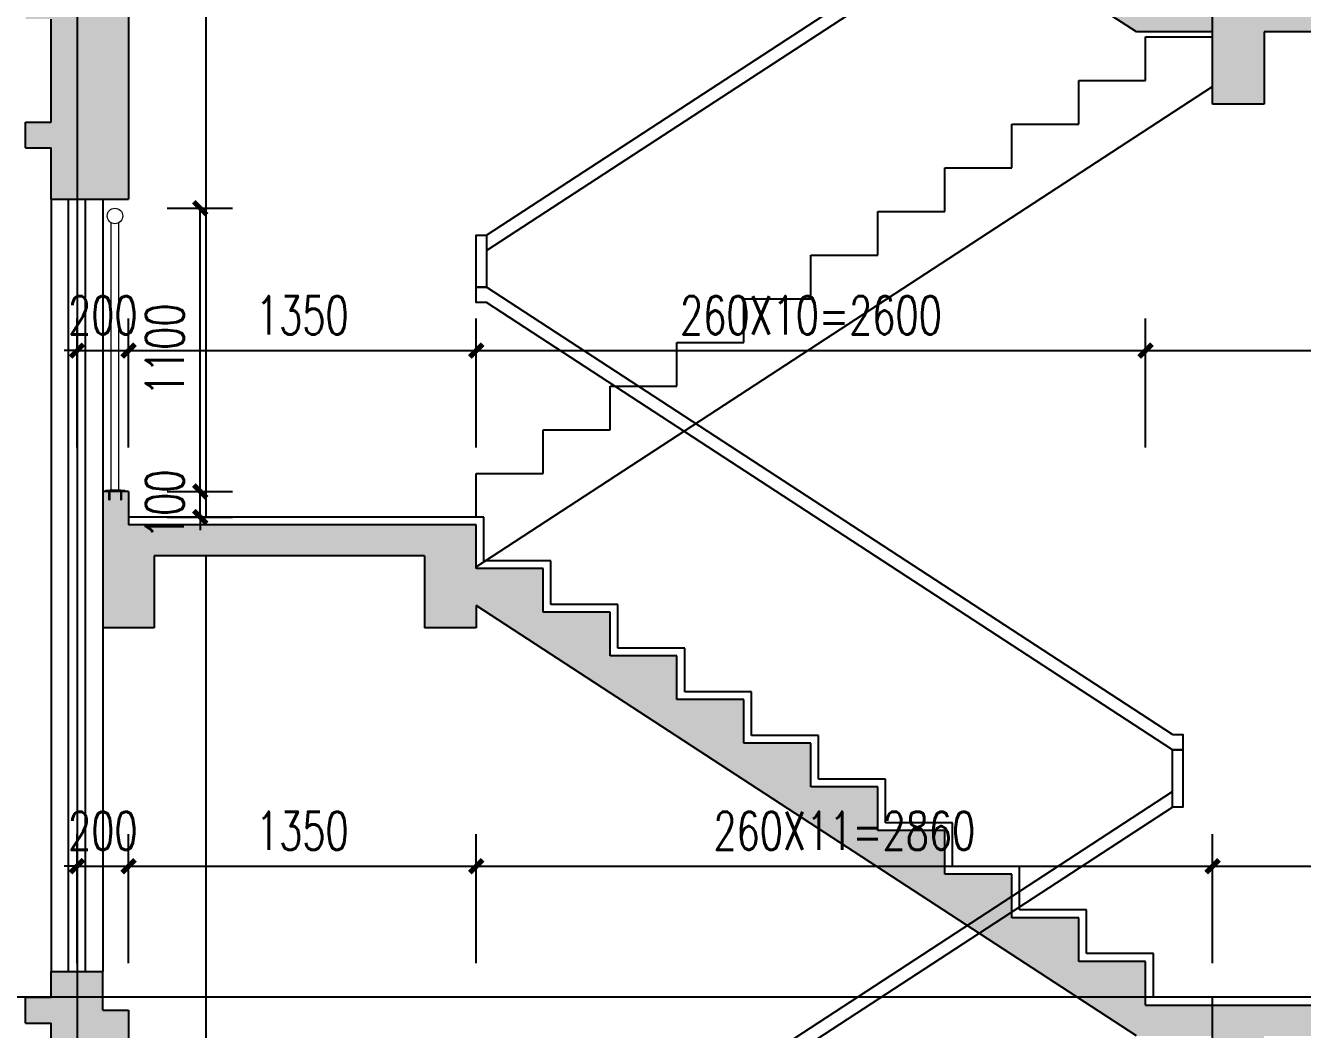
# Model space of a CAD drawing. Extents: x 1738711 to 2346805, y 1189731 to 2516152.
# Drawn here: x 2042993 to 2047952, y 1384747 to 1388647 of the extents above; entities that cross this region are included whole.
import ezdxf

# ---------------------------------------------------------------- set-up
doc = ezdxf.new("R2010")
doc.units = 0
doc.header["$LTSCALE"] = 1000
doc.header["$MEASUREMENT"] = 0
doc.linetypes.add('复件 140224通州运河二期售楼部条件图_t3$0$X-ME SHAFT SH$0$X-B2$0$WATER_LINE', pattern=[0])
for name, color, linetype in [('CONTINUOUS', 7, 'Continuous'), ('DOTE', 1, 'Continuous'), ('PUB_DIM', 3, 'Continuous'), ('PUB_HATCH', 8, 'Continuous'), ('S_E_STAIR', 4, 'Continuous'), ('WALL', 40, 'Continuous'), ('WINDOW', 144, 'Continuous'), ('切线', 35, 'Continuous'), ('看线', 8, 'Continuous')]:
    doc.layers.add(name, color=color, linetype=linetype)
doc.layers.add('填充', color=252, linetype='Continuous', lineweight=5)
doc.layers.add('栏杆', color=6, linetype='Continuous', lineweight=15)
doc.styles.add('_TCH_DIM_T3', font='SIMPLEX', dxfattribs={"width": 0.705882, "bigfont": 'GBCBIG'})
doc.dimstyles.new('_TCH_ARCH&&50', dxfattribs={"dimtxt": 148.75, "dimasz": 50, "dimexe": 125, "dimexo": 150, "dimgap": 63.125, "dimtad": 1, "dimdec": 0, "dimzin": 0, "dimdsep": 46, "dimtxsty": '_TCH_DIM_T3', "dimblk": 'ARCHTICK', "dimcen": 0.09, "dimclrt": 7, "dimazin": 2, "dimtfac": 1, "dimtdec": 0, "dimtix": 1, "dimtmove": 2, "dimatfit": 3, "dimfxl": 50, "dimtolj": 1, "dimtzin": 0, "dimarcsym": 0})
pattern_1 = [(45, (0, 0), (-88.3883476, 88.3883476), []), (50, (0, 0), (358.63009, -31.376067), [37.5, -412.5]), (355, (0, 0), (-69.375667, 376.096067), [30, -330]), (100.4514, (29.9, -2.6), (289.25469, 344.71977), [31.870095, -350.571056]), (46.1842, (0, 100), (533.620524, -82.75951), [56.25, -618.75]), (96.6356, (44.47, 93.1), (467.33135, 487.05894), [47.80514, -525.8565]), (351.1842, (0, 100), (467.33097, 487.0593), [45, -495]), (21, (50, 75), (298.453526, -201.309445), [37.5, -412.5]), (326, (50, 75), (121.657666, 362.57502), [30, -330]), (71.4514, (74.87, 58.22), (420.111314, 161.26525), [31.870095, -350.571056]), (37.5, (0, 0), (6.0799277, 166.446927), [0, -326, 0, -335, 0, -331.25]), (7.5, (0, 0), (131.534769, 197.205856), [0, -191, 0, -318.5, 0, -126.25]), (327.5, (-111.5, 0), (266.911218, -11.277436), [0, -125, 0, -390, 0, -517.5]), (317.5, (-161.5, 0), (291.593085, 50.052491), [0, -162.5, 0, -259, 0, -367.5])]

# ---------------------------------------------------------------- blocks, each defined once
blk = doc.blocks.new('gdfdgdfgdfbvfcxv')
at = {"layer": '填充'}
blk.add_line((264925, -67479), (264925, -67589), dxfattribs=at)
for points in [[(264919, -67480), (264829, -67480, -1), (264829, -67468), (264919, -67468)], [(264919, -67588), (264829, -67588, 1), (264829, -67600), (264919, -67600)]]:
    blk.add_lwpolyline(points, format="xyb", dxfattribs=at)
blk.add_lwpolyline([(264911, -67634), (264911, -67434), (264919, -67434), (264919, -67634)], close=True, dxfattribs=at)
blk.add_lwpolyline([(264911, -67634), (264911, -67434), (264919, -67434), (264919, -67634)], close=True, dxfattribs=at)
for centre, radius, start, end in [((264919, -67483), 4.5, 318.2388, 90), ((264915, -67488), 9.2, 330.3198, 59.7492), ((264919, -67495), 4.5, 318.2388, 90), ((264919, -67501), 4.5, 318.2388, 90), ((264919, -67507), 4.5, 318.2388, 90), ((264919, -67513), 4.5, 318.2388, 90), ((264919, -67519), 4.5, 318.2388, 90), ((264919, -67525), 4.5, 318.2388, 90), ((264919, -67531), 4.5, 318.2388, 90), ((264919, -67537), 4.5, 318.2388, 90), ((264919, -67543), 4.5, 318.2388, 90), ((264919, -67549), 4.5, 318.2388, 90), ((264919, -67555), 4.5, 318.2388, 90), ((264919, -67561), 4.5, 318.2388, 90), ((264919, -67567), 4.5, 318.2388, 90), ((264919, -67573), 4.5, 318.2388, 90), ((264919, -67579), 4.5, 318.2388, 90), ((264919, -67585), 4.5, 270, 90)]:
    blk.add_arc(centre, radius, start, end, dxfattribs=at)
blk = doc.blocks.new('_ArchTick')
at = {"color": 0, "linetype": 'ByBlock', "const_width": 0.4}
blk.add_lwpolyline([(-0.5, -0.5), (0.5, 0.5)], dxfattribs=at)
blk = doc.blocks.new('*D278')
at = {"layer": 'Defpoints', "color": 0, "transparency": 16777216}
for p in [(2043393.2, 1387936.9), (2043671.7, 1387936.9), (2043393.2, 1386836.9)]:
    blk.add_point(p, dxfattribs=at)
at = {"layer": 'PUB_DIM', "color": 0, "lineweight": -2, "transparency": 16777216}
for p, q in [((2043543.2, 1387936.9), (2043796.7, 1387936.9)), ((2043671.7, 1386836.9), (2043671.7, 1387936.9)), ((2043543.2, 1386836.9), (2043796.7, 1386836.9))]:
    blk.add_line(p, q, dxfattribs=at)
at = {"layer": 'PUB_DIM', "color": 0, "lineweight": -2, "transparency": 16777216, "xscale": 50, "yscale": 50, "zscale": 50}
for p, rotation in [((2043671.7, 1387936.9), 90), ((2043671.7, 1386836.9), 270)]:
    blk.add_blockref('_ArchTick', p, dxfattribs=dict(at, rotation=rotation))
at = {"layer": 'PUB_DIM', "color": 7, "transparency": 16777216, "insert": (2043534.2, 1387386.9), "char_height": 148.75, "attachment_point": 5, "rotation": 90, "style": '_TCH_DIM_T3'}
blk.add_mtext('\\A1;1100', dxfattribs=at)
blk = doc.blocks.new('*D279')
at = {"layer": 'Defpoints', "color": 0, "transparency": 16777216}
for p in [(2043393.2, 1386836.9), (2043671.7, 1386836.9), (2043393.2, 1386736.9)]:
    blk.add_point(p, dxfattribs=at)
at = {"layer": 'PUB_DIM', "color": 0, "lineweight": -2, "transparency": 16777216}
for p, q in [((2043671.7, 1386836.9), (2043671.7, 1386886.9)), ((2043543.2, 1386836.9), (2043796.7, 1386836.9)), ((2043671.7, 1386736.9), (2043671.7, 1386836.9)), ((2043543.2, 1386736.9), (2043796.7, 1386736.9)), ((2043671.7, 1386736.9), (2043671.7, 1386686.9))]:
    blk.add_line(p, q, dxfattribs=at)
at = {"layer": 'PUB_DIM', "color": 0, "lineweight": -2, "transparency": 16777216, "xscale": 50, "yscale": 50, "zscale": 50}
for p, rotation in [((2043671.7, 1386836.9), 270), ((2043671.7, 1386736.9), 90)]:
    blk.add_blockref('_ArchTick', p, dxfattribs=dict(at, rotation=rotation))
at = {"layer": 'PUB_DIM', "color": 7, "transparency": 16777216, "insert": (2043534.2, 1386786.9), "char_height": 148.75, "attachment_point": 5, "rotation": 90, "style": '_TCH_DIM_T3'}
blk.add_mtext('\\A1;100', dxfattribs=at)
blk = doc.blocks.new('*D1519')
at = {"layer": 'Defpoints', "color": 0, "transparency": 16777216}
for p in [(2048943.2, 1387383.8), (2047343.2, 1386857), (2048943.2, 1386857)]:
    blk.add_point(p, dxfattribs=at)
at = {"layer": 'PUB_DIM', "color": 0, "lineweight": -2, "transparency": 16777216}
for p, q in [((2047343.2, 1387007), (2047343.2, 1387508.8)), ((2048943.2, 1387007), (2048943.2, 1387508.8)), ((2047343.2, 1387383.8), (2048943.2, 1387383.8))]:
    blk.add_line(p, q, dxfattribs=at)
at = {"layer": 'PUB_DIM', "color": 0, "lineweight": -2, "transparency": 16777216, "xscale": 50, "yscale": 50, "zscale": 50, "rotation": 180}
blk.add_blockref('_ArchTick', (2047343.2, 1387383.8), dxfattribs=at)
at = {"layer": 'PUB_DIM', "color": 0, "lineweight": -2, "transparency": 16777216, "xscale": 50, "yscale": 50, "zscale": 50}
blk.add_blockref('_ArchTick', (2048943.2, 1387383.8), dxfattribs=at)
at = {"layer": 'PUB_DIM', "color": 7, "transparency": 16777216, "insert": (2048143.2, 1387521.3), "char_height": 148.75, "attachment_point": 5, "style": '_TCH_DIM_T3'}
blk.add_mtext('\\A1;1600', dxfattribs=at)
blk = doc.blocks.new('*D1520')
at = {"layer": 'Defpoints', "color": 0, "transparency": 16777216}
for p in [(2047343.2, 1387383.8), (2044743.2, 1386857), (2047343.2, 1386857)]:
    blk.add_point(p, dxfattribs=at)
at = {"layer": 'PUB_DIM', "color": 0, "lineweight": -2, "transparency": 16777216}
for p, q in [((2044743.2, 1387007), (2044743.2, 1387508.8)), ((2047343.2, 1387007), (2047343.2, 1387508.8)), ((2044743.2, 1387383.8), (2047343.2, 1387383.8))]:
    blk.add_line(p, q, dxfattribs=at)
at = {"layer": 'PUB_DIM', "color": 0, "lineweight": -2, "transparency": 16777216, "xscale": 50, "yscale": 50, "zscale": 50, "rotation": 180}
blk.add_blockref('_ArchTick', (2044743.2, 1387383.8), dxfattribs=at)
at = {"layer": 'PUB_DIM', "color": 0, "lineweight": -2, "transparency": 16777216, "xscale": 50, "yscale": 50, "zscale": 50}
blk.add_blockref('_ArchTick', (2047343.2, 1387383.8), dxfattribs=at)
at = {"layer": 'PUB_DIM', "color": 7, "transparency": 16777216, "insert": (2046043.2, 1387521.3), "char_height": 148.75, "attachment_point": 5, "style": '_TCH_DIM_T3'}
blk.add_mtext('\\A1;260X10=2600', dxfattribs=at)
blk = doc.blocks.new('*D1521')
at = {"layer": 'Defpoints', "color": 0, "transparency": 16777216}
for p in [(2044743.2, 1387383.8), (2043393.2, 1386857), (2044743.2, 1386857)]:
    blk.add_point(p, dxfattribs=at)
at = {"layer": 'PUB_DIM', "color": 0, "lineweight": -2, "transparency": 16777216}
for p, q in [((2043393.2, 1387007), (2043393.2, 1387508.8)), ((2044743.2, 1387007), (2044743.2, 1387508.8)), ((2043393.2, 1387383.8), (2044743.2, 1387383.8))]:
    blk.add_line(p, q, dxfattribs=at)
at = {"layer": 'PUB_DIM', "color": 0, "lineweight": -2, "transparency": 16777216, "xscale": 50, "yscale": 50, "zscale": 50, "rotation": 180}
blk.add_blockref('_ArchTick', (2043393.2, 1387383.8), dxfattribs=at)
at = {"layer": 'PUB_DIM', "color": 0, "lineweight": -2, "transparency": 16777216, "xscale": 50, "yscale": 50, "zscale": 50}
blk.add_blockref('_ArchTick', (2044743.2, 1387383.8), dxfattribs=at)
at = {"layer": 'PUB_DIM', "color": 7, "transparency": 16777216, "insert": (2044068.2, 1387521.3), "char_height": 148.75, "attachment_point": 5, "style": '_TCH_DIM_T3'}
blk.add_mtext('\\A1;1350', dxfattribs=at)
blk = doc.blocks.new('*D1522')
at = {"layer": 'Defpoints', "color": 0, "transparency": 16777216}
for p in [(2043393.2, 1387383.8), (2043193.2, 1386857), (2043393.2, 1386857)]:
    blk.add_point(p, dxfattribs=at)
at = {"layer": 'PUB_DIM', "color": 0, "lineweight": -2, "transparency": 16777216}
for p, q in [((2043193.2, 1387007), (2043193.2, 1387508.8)), ((2043393.2, 1387007), (2043393.2, 1387508.8)), ((2043193.2, 1387383.8), (2043143.2, 1387383.8)), ((2043193.2, 1387383.8), (2043393.2, 1387383.8)), ((2043393.2, 1387383.8), (2043443.2, 1387383.8))]:
    blk.add_line(p, q, dxfattribs=at)
at = {"layer": 'PUB_DIM', "color": 0, "lineweight": -2, "transparency": 16777216, "xscale": 50, "yscale": 50, "zscale": 50}
blk.add_blockref('_ArchTick', (2043193.2, 1387383.8), dxfattribs=at)
at = {"layer": 'PUB_DIM', "color": 0, "lineweight": -2, "transparency": 16777216, "xscale": 50, "yscale": 50, "zscale": 50, "rotation": 180}
blk.add_blockref('_ArchTick', (2043393.2, 1387383.8), dxfattribs=at)
at = {"layer": 'PUB_DIM', "color": 7, "transparency": 16777216, "insert": (2043293.2, 1387521.3), "char_height": 148.75, "attachment_point": 5, "style": '_TCH_DIM_T3'}
blk.add_mtext('\\A1;200', dxfattribs=at)
blk = doc.blocks.new('*D1525')
at = {"layer": 'Defpoints', "color": 0, "transparency": 16777216}
for p in [(2048943.2, 1385380.8), (2047603.2, 1384854), (2048943.2, 1384854)]:
    blk.add_point(p, dxfattribs=at)
at = {"layer": 'PUB_DIM', "color": 0, "lineweight": -2, "transparency": 16777216}
for p, q in [((2047603.2, 1385004), (2047603.2, 1385505.8)), ((2048943.2, 1385004), (2048943.2, 1385505.8)), ((2047603.2, 1385380.8), (2048943.2, 1385380.8))]:
    blk.add_line(p, q, dxfattribs=at)
at = {"layer": 'PUB_DIM', "color": 0, "lineweight": -2, "transparency": 16777216, "xscale": 50, "yscale": 50, "zscale": 50, "rotation": 180}
blk.add_blockref('_ArchTick', (2047603.2, 1385380.8), dxfattribs=at)
at = {"layer": 'PUB_DIM', "color": 0, "lineweight": -2, "transparency": 16777216, "xscale": 50, "yscale": 50, "zscale": 50}
blk.add_blockref('_ArchTick', (2048943.2, 1385380.8), dxfattribs=at)
at = {"layer": 'PUB_DIM', "color": 7, "transparency": 16777216, "insert": (2048273.2, 1385518.3), "char_height": 148.75, "attachment_point": 5, "style": '_TCH_DIM_T3'}
blk.add_mtext('\\A1;1340', dxfattribs=at)
blk = doc.blocks.new('*D1526')
at = {"layer": 'Defpoints', "color": 0, "transparency": 16777216}
for p in [(2047603.2, 1385380.8), (2044743.2, 1384854), (2047603.2, 1384854)]:
    blk.add_point(p, dxfattribs=at)
at = {"layer": 'PUB_DIM', "color": 0, "lineweight": -2, "transparency": 16777216}
for p, q in [((2044743.2, 1385004), (2044743.2, 1385505.8)), ((2047603.2, 1385004), (2047603.2, 1385505.8)), ((2044743.2, 1385380.8), (2047603.2, 1385380.8))]:
    blk.add_line(p, q, dxfattribs=at)
at = {"layer": 'PUB_DIM', "color": 0, "lineweight": -2, "transparency": 16777216, "xscale": 50, "yscale": 50, "zscale": 50, "rotation": 180}
blk.add_blockref('_ArchTick', (2044743.2, 1385380.8), dxfattribs=at)
at = {"layer": 'PUB_DIM', "color": 0, "lineweight": -2, "transparency": 16777216, "xscale": 50, "yscale": 50, "zscale": 50}
blk.add_blockref('_ArchTick', (2047603.2, 1385380.8), dxfattribs=at)
at = {"layer": 'PUB_DIM', "color": 7, "transparency": 16777216, "insert": (2046173.2, 1385518.3), "char_height": 148.75, "attachment_point": 5, "style": '_TCH_DIM_T3'}
blk.add_mtext('\\A1;260X11=2860', dxfattribs=at)
blk = doc.blocks.new('*D1527')
at = {"layer": 'Defpoints', "color": 0, "transparency": 16777216}
for p in [(2044743.2, 1385380.8), (2043393.2, 1384854), (2044743.2, 1384854)]:
    blk.add_point(p, dxfattribs=at)
at = {"layer": 'PUB_DIM', "color": 0, "lineweight": -2, "transparency": 16777216}
for p, q in [((2043393.2, 1385004), (2043393.2, 1385505.8)), ((2044743.2, 1385004), (2044743.2, 1385505.8)), ((2043393.2, 1385380.8), (2044743.2, 1385380.8))]:
    blk.add_line(p, q, dxfattribs=at)
at = {"layer": 'PUB_DIM', "color": 0, "lineweight": -2, "transparency": 16777216, "xscale": 50, "yscale": 50, "zscale": 50, "rotation": 180}
blk.add_blockref('_ArchTick', (2043393.2, 1385380.8), dxfattribs=at)
at = {"layer": 'PUB_DIM', "color": 0, "lineweight": -2, "transparency": 16777216, "xscale": 50, "yscale": 50, "zscale": 50}
blk.add_blockref('_ArchTick', (2044743.2, 1385380.8), dxfattribs=at)
at = {"layer": 'PUB_DIM', "color": 7, "transparency": 16777216, "insert": (2044068.2, 1385518.3), "char_height": 148.75, "attachment_point": 5, "style": '_TCH_DIM_T3'}
blk.add_mtext('\\A1;1350', dxfattribs=at)
blk = doc.blocks.new('*D1528')
at = {"layer": 'Defpoints', "color": 0, "transparency": 16777216}
for p in [(2043393.2, 1385380.8), (2043193.2, 1384854), (2043393.2, 1384854)]:
    blk.add_point(p, dxfattribs=at)
at = {"layer": 'PUB_DIM', "color": 0, "lineweight": -2, "transparency": 16777216}
for p, q in [((2043193.2, 1385004), (2043193.2, 1385505.8)), ((2043393.2, 1385004), (2043393.2, 1385505.8)), ((2043193.2, 1385380.8), (2043143.2, 1385380.8)), ((2043193.2, 1385380.8), (2043393.2, 1385380.8)), ((2043393.2, 1385380.8), (2043443.2, 1385380.8))]:
    blk.add_line(p, q, dxfattribs=at)
at = {"layer": 'PUB_DIM', "color": 0, "lineweight": -2, "transparency": 16777216, "xscale": 50, "yscale": 50, "zscale": 50}
blk.add_blockref('_ArchTick', (2043193.2, 1385380.8), dxfattribs=at)
at = {"layer": 'PUB_DIM', "color": 0, "lineweight": -2, "transparency": 16777216, "xscale": 50, "yscale": 50, "zscale": 50, "rotation": 180}
blk.add_blockref('_ArchTick', (2043393.2, 1385380.8), dxfattribs=at)
at = {"layer": 'PUB_DIM', "color": 7, "transparency": 16777216, "insert": (2043293.2, 1385518.3), "char_height": 148.75, "attachment_point": 5, "style": '_TCH_DIM_T3'}
blk.add_mtext('\\A1;200', dxfattribs=at)

msp = doc.modelspace()

# ---------------------------------------------------------------- hatches: boundary and pattern name
at = {"layer": 'PUB_HATCH', "linetype": '复件 140224通州运河二期售楼部条件图_t3$0$X-ME SHAFT SH$0$X-B2$0$WATER_LINE'}
h = msp.add_hatch(dxfattribs=at)
h.set_pattern_fill('钢筋混凝土', color=256, scale=50, style=0)
h.set_pattern_definition(pattern_1)
h.paths.add_polyline_path([(2045003.2, 1390437.3), (2044743.2, 1390437.3), (2044743.2, 1390606.9), (2043393.2, 1390606.9), (2043393.2, 1390736.9), (2043293.2, 1390736.9), (2043293.2, 1390206.9), (2043493.2, 1390206.9), (2043493.2, 1390486.9), (2044543.2, 1390486.9), (2044543.2, 1390206.9), (2044743.2, 1390206.9), (2044743.2, 1390294.1), (2047307.5, 1388621.6), (2047603.2, 1388621.6), (2047603.2, 1388341.6), (2047803.2, 1388341.6), (2047803.2, 1388621.6), (2048943.2, 1388621.6), (2048943.2, 1388341.6), (2049143.2, 1388341.6), (2049143.2, 1388601.6), (2049793.2, 1388601.6), (2049793.2, 1387971.6), (2050093.2, 1387971.6), (2050093.2, 1388601.6), (2051129.2, 1388601.6), (2051129.2, 1388721.6), (2049143.2, 1388721.6), (2049143.2, 1388741.6), (2047343.2, 1388741.6), (2047343.2, 1388911.2), (2047083.2, 1388911.2), (2047083.2, 1389080.8), (2046823.2, 1389080.8), (2046823.2, 1389250.3), (2046563.2, 1389250.3), (2046563.2, 1389419.9), (2046303.2, 1389419.9), (2046303.2, 1389589.5), (2046043.2, 1389589.5), (2046043.2, 1389759), (2045783.2, 1389759), (2045783.2, 1389928.6), (2045523.2, 1389928.6), (2045523.2, 1390098.2), (2045263.2, 1390098.2), (2045263.2, 1390267.8), (2045003.2, 1390267.8)])
h.paths.add_polyline_path([(2050093.2, 1388871.6), (2049893.2, 1388871.6), (2049893.2, 1388721.6), (2050093.2, 1388721.6)], flags=17)
h.paths.add_polyline_path([(2050093.2, 1387171.6), (2049893.2, 1387171.6), (2049893.2, 1386971.6), (2050093.2, 1386971.6)])
h.paths.add_polyline_path([(2043393.2, 1388721.6), (2043293.2, 1388721.6), (2043293.2, 1388871.6), (2043092.4, 1388871.6), (2043092.4, 1388771.6), (2042993.2, 1388771.6), (2042993.2, 1388671.6), (2043093.2, 1388671.6), (2043093.2, 1388271.6), (2042993.2, 1388271.6), (2042993.2, 1388171.6), (2043093.2, 1388171.6), (2043093.2, 1387971.6), (2043393.2, 1387971.6)])
h = msp.add_hatch(dxfattribs=at)
h.set_pattern_fill('钢筋混凝土', color=256, scale=50, style=0)
h.set_pattern_definition(pattern_1)
h.paths.add_polyline_path([(2047343.2, 1385011.2), (2047083.2, 1385011.2), (2047083.2, 1385180.8), (2046823.2, 1385180.8), (2046823.2, 1385350.3), (2046563.2, 1385350.3), (2046563.2, 1385519.9), (2046303.2, 1385519.9), (2046303.2, 1385689.5), (2046043.2, 1385689.5), (2046043.2, 1385859), (2045783.2, 1385859), (2045783.2, 1386028.6), (2045523.2, 1386028.6), (2045523.2, 1386198.2), (2045263.2, 1386198.2), (2045263.2, 1386367.8), (2045003.2, 1386367.8), (2045003.2, 1386537.3), (2044743.2, 1386537.3), (2044743.2, 1386706.9), (2043393.2, 1386706.9), (2043393.2, 1386836.9), (2043293.2, 1386836.9), (2043293.2, 1386306.9), (2043493.2, 1386306.9), (2043493.2, 1386586.9), (2044543.2, 1386586.9), (2044543.2, 1386306.9), (2044743.2, 1386306.9), (2044743.2, 1386394.1), (2047307.5, 1384721.6), (2047603.2, 1384721.6), (2047603.2, 1384441.6), (2047803.2, 1384441.6), (2047803.2, 1384721.6), (2048943.2, 1384721.6), (2048943.2, 1384841.6), (2047343.2, 1384841.6)])
h.paths.add_polyline_path([(2050093.2, 1384701.6), (2051129.2, 1384701.6), (2051129.2, 1384821.6), (2049143.2, 1384821.6), (2049143.2, 1384841.6), (2048943.2, 1384841.6), (2048943.2, 1384441.6), (2049143.2, 1384441.6), (2049143.2, 1384701.6), (2049793.2, 1384701.6), (2049793.2, 1384071.6), (2050093.2, 1384071.6)])
h.paths.add_polyline_path([(2050093.2, 1384971.6), (2049893.2, 1384971.6), (2049893.2, 1384821.6), (2050093.2, 1384821.6)])
h.paths.add_polyline_path([(2050093.2, 1383271.6), (2049893.2, 1383271.6), (2049893.2, 1383071.6), (2050093.2, 1383071.6)])
h.paths.add_polyline_path([(2043393.2, 1384821.6), (2043293.2, 1384821.6), (2043293.2, 1384971.6), (2043092.4, 1384971.6), (2043092.4, 1384871.6), (2042993.2, 1384871.6), (2042993.2, 1384771.6), (2043093.2, 1384771.6), (2043093.2, 1384371.6), (2042993.2, 1384371.6), (2042993.2, 1384271.6), (2043093.2, 1384271.6), (2043093.2, 1384071.6), (2043393.2, 1384071.6)])

# ---------------------------------------------------------------- linework, layer by layer
at = {"layer": 'DOTE'}
for p, q in [((2043193.2, 1397290.7), (2043193.2, 1370014.9)), ((2051903.8, 1384871.6), (2040349.5, 1384871.6))]:
    msp.add_line(p, q, dxfattribs=at)
at = {"layer": 'S_E_STAIR'}
for p, q in [((2044783.2, 1387832.6), (2047448.2, 1389570.6)), ((2044783.2, 1387772.6), (2047448.2, 1389510.6)), ((2047603.2, 1388602.2), (2047603.2, 1388771.7)), ((2047343.2, 1388432.6), (2047343.2, 1388602.2)), ((2047343.2, 1388602.2), (2047603.2, 1388602.2)), ((2044743.2, 1386544.1), (2047603.2, 1388409.3)), ((2047083.2, 1388263), (2047083.2, 1388432.6)), ((2047083.2, 1388432.6), (2047343.2, 1388432.6)), ((2046823.2, 1388093.5), (2046823.2, 1388263)), ((2046823.2, 1388263), (2047083.2, 1388263)), ((2046563.2, 1387923.9), (2046563.2, 1388093.5)), ((2046563.2, 1388093.5), (2046823.2, 1388093.5)), ((2046303.2, 1387754.3), (2046303.2, 1387923.9)), ((2046303.2, 1387923.9), (2046563.2, 1387923.9)), ((2046043.2, 1387584.7), (2046043.2, 1387754.3)), ((2046043.2, 1387754.3), (2046303.2, 1387754.3)), ((2047448.2, 1385892.3), (2044783.2, 1387630.4)), ((2047448.2, 1385832.3), (2044783.2, 1387570.4)), ((2045783.2, 1387415.2), (2045783.2, 1387584.7)), ((2045783.2, 1387584.7), (2046043.2, 1387584.7)), ((2045523.2, 1387245.6), (2045523.2, 1387415.2)), ((2045523.2, 1387415.2), (2045783.2, 1387415.2)), ((2045263.2, 1387076), (2045263.2, 1387245.6)), ((2045263.2, 1387245.6), (2045523.2, 1387245.6)), ((2045003.2, 1386906.5), (2045003.2, 1387076)), ((2045003.2, 1387076), (2045263.2, 1387076)), ((2044743.2, 1386736.9), (2044743.2, 1386906.5)), ((2044743.2, 1386906.5), (2045003.2, 1386906.5)), ((2044783.2, 1383932.6), (2047448.2, 1385670.6)), ((2044783.2, 1383872.6), (2047448.2, 1385610.6)), ((2047603.2, 1384702.2), (2047603.2, 1384871.7))]:
    msp.add_line(p, q, dxfattribs=at)
for points in [[(2044783.2, 1387630.4), (2044743.2, 1387630.4), (2044743.2, 1387832.6), (2044783.2, 1387832.6)], [(2047448.2, 1385832.3), (2047488.2, 1385832.3), (2047488.2, 1385610.6), (2047448.2, 1385610.6)]]:
    msp.add_lwpolyline(points, close=True, dxfattribs=at)
for points in [[(2044783.2, 1387570.4), (2044743.2, 1387570.4), (2044743.2, 1387630.4), (2044783.2, 1387630.4)], [(2047448.2, 1385892.3), (2047488.2, 1385892.3), (2047488.2, 1385832.3), (2047448.2, 1385832.3)]]:
    msp.add_lwpolyline(points, dxfattribs=at)
at = {"layer": 'WALL'}
for p, q in [((2047307.5, 1388621.6), (2044743.2, 1390294.1)), ((2043393.2, 1388721.6), (2043393.2, 1387971.6)), ((2043093.2, 1388271.6), (2043093.2, 1388671.6)), ((2047603.2, 1388621.6), (2047307.5, 1388621.6)), ((2047603.2, 1388341.6), (2047603.2, 1388621.6)), ((2048943.2, 1388621.6), (2047803.2, 1388621.6)), ((2047803.2, 1388621.6), (2047803.2, 1388341.6)), ((2047803.2, 1388341.6), (2047603.2, 1388341.6)), ((2042993.2, 1388271.6), (2043093.2, 1388271.6)), ((2042993.2, 1388171.6), (2042993.2, 1388271.6)), ((2042993.2, 1388171.6), (2043093.2, 1388171.6)), ((2043093.2, 1387971.6), (2043093.2, 1388171.6)), ((2043093.2, 1387971.6), (2043393.2, 1387971.6)), ((2043293.2, 1387971.6), (2043293.2, 1387971.6)), ((2043293.2, 1386836.9), (2043293.2, 1386306.9)), ((2043393.2, 1386836.9), (2043293.2, 1386836.9)), ((2043393.2, 1386836.9), (2043393.2, 1386706.9)), ((2044743.2, 1386706.9), (2043393.2, 1386706.9)), ((2044743.2, 1386537.3), (2044743.2, 1386706.9)), ((2044543.2, 1386586.9), (2043493.2, 1386586.9)), ((2043493.2, 1386586.9), (2043493.2, 1386306.9)), ((2044543.2, 1386586.9), (2044543.2, 1386306.9)), ((2045003.2, 1386537.3), (2044743.2, 1386537.3)), ((2045003.2, 1386367.8), (2045003.2, 1386537.3)), ((2044743.2, 1386394.1), (2044743.2, 1386306.9)), ((2047307.5, 1384721.6), (2044743.2, 1386394.1)), ((2045263.2, 1386367.8), (2045003.2, 1386367.8)), ((2045263.2, 1386198.2), (2045263.2, 1386367.8)), ((2043493.2, 1386306.9), (2043293.2, 1386306.9)), ((2044743.2, 1386306.9), (2044543.2, 1386306.9)), ((2045523.2, 1386198.2), (2045263.2, 1386198.2)), ((2045523.2, 1386028.6), (2045523.2, 1386198.2)), ((2045783.2, 1386028.6), (2045523.2, 1386028.6)), ((2045783.2, 1385859), (2045783.2, 1386028.6)), ((2046043.2, 1385859), (2045783.2, 1385859)), ((2046043.2, 1385689.5), (2046043.2, 1385859)), ((2046303.2, 1385689.5), (2046043.2, 1385689.5)), ((2046303.2, 1385519.9), (2046303.2, 1385689.5)), ((2046563.2, 1385519.9), (2046303.2, 1385519.9)), ((2046563.2, 1385350.3), (2046563.2, 1385519.9)), ((2046823.2, 1385350.3), (2046563.2, 1385350.3)), ((2046823.2, 1385180.8), (2046823.2, 1385350.3)), ((2047083.2, 1385180.8), (2046823.2, 1385180.8)), ((2047083.2, 1385011.2), (2047083.2, 1385180.8)), ((2047343.2, 1385011.2), (2047083.2, 1385011.2)), ((2047343.2, 1384841.6), (2047343.2, 1385011.2)), ((2043092.4, 1384871.6), (2043092.4, 1384971.6)), ((2043093.2, 1384971.6), (2043293.2, 1384971.6)), ((2043293.2, 1384821.6), (2043293.2, 1384971.6)), ((2042993.2, 1384871.6), (2043093.2, 1384871.6)), ((2042993.2, 1384771.6), (2042993.2, 1384871.6)), ((2043293.2, 1384821.6), (2043293.2, 1384871.6)), ((2047343.2, 1384841.6), (2049143.2, 1384841.6)), ((2043293.2, 1384821.6), (2043393.2, 1384821.6)), ((2043393.2, 1384821.6), (2043393.2, 1384071.6)), ((2042993.2, 1384771.6), (2043093.2, 1384771.6)), ((2043093.2, 1384371.6), (2043093.2, 1384771.6))]:
    msp.add_line(p, q, dxfattribs=at)
at = {"layer": 'WINDOW'}
for p, q in [((2043093.2, 1387971.6), (2043093.2, 1384971.6)), ((2043159.9, 1384971.6), (2043159.9, 1387971.6)), ((2043226.5, 1384971.6), (2043226.5, 1387971.6)), ((2043293.2, 1387971.6), (2043293.2, 1384971.6))]:
    msp.add_line(p, q, dxfattribs=at)
at = {"layer": '切线'}
for p, q in [((2044773.2, 1386736.9), (2043393.2, 1386736.9)), ((2044773.2, 1386567.3), (2044773.2, 1386736.9)), ((2045033.2, 1386567.3), (2044773.2, 1386567.3)), ((2045033.2, 1386397.8), (2045033.2, 1386567.3)), ((2045293.2, 1386397.8), (2045033.2, 1386397.8)), ((2045293.2, 1386228.2), (2045293.2, 1386397.8)), ((2045553.2, 1386228.2), (2045293.2, 1386228.2)), ((2045553.2, 1386058.6), (2045553.2, 1386228.2)), ((2045813.2, 1386058.6), (2045553.2, 1386058.6)), ((2045813.2, 1385889), (2045813.2, 1386058.6)), ((2046073.2, 1385889), (2045813.2, 1385889)), ((2046073.2, 1385719.5), (2046073.2, 1385889)), ((2046333.2, 1385719.5), (2046073.2, 1385719.5)), ((2046333.2, 1385549.9), (2046333.2, 1385719.5)), ((2046593.2, 1385549.9), (2046333.2, 1385549.9)), ((2046593.2, 1385380.3), (2046593.2, 1385549.9)), ((2046853.2, 1385380.3), (2046593.2, 1385380.3)), ((2046853.2, 1385210.8), (2046853.2, 1385380.3)), ((2047113.2, 1385210.8), (2046853.2, 1385210.8)), ((2047113.2, 1385041.2), (2047113.2, 1385210.8)), ((2047373.2, 1385041.2), (2047113.2, 1385041.2)), ((2047373.2, 1384871.6), (2047373.2, 1385041.2)), ((2048943.2, 1384871.6), (2047373.2, 1384871.6))]:
    msp.add_line(p, q, dxfattribs=at)
at = {"layer": '栏杆', "color": 6, "ltscale": 100}
for points in [[(2043325.5, 1386841.9), (2043325.5, 1387880.9)], [(2043355.5, 1386841.9), (2043355.5, 1387880.9)]]:
    msp.add_lwpolyline(points, dxfattribs=at)
msp.add_circle((2043340.5, 1387906.9), 30, dxfattribs=at)
at = {"layer": '看线'}
for p, q in [((2043693.2, 1388771.6), (2043693.2, 1386736.9)), ((2043693.2, 1386586.9), (2043693.2, 1382836.9))]:
    msp.add_line(p, q, dxfattribs=at)

# ---------------------------------------------------------------- block references
at = {"layer": 'CONTINUOUS', "xscale": -0.384000000001397, "yscale": 0.384000000001397, "zscale": 0.384000000001397, "rotation": 270}
msp.add_blockref('gdfdgdfgdfbvfcxv', (2069274.8, 1285111), dxfattribs=at)

# ---------------------------------------------------------------- dimensions: what is measured, and where the dimension line sits
at = {"layer": 'PUB_DIM'}
for p1, p2, distance, picture, middle in [((2043393.2, 1386836.9), (2043393.2, 1387936.9), -278.5, '*D278', (2043534.2, 1387386.9)), ((2043193.2, 1386857), (2043393.2, 1386857), 526.8, '*D1522', (2043293.2, 1387521.3)), ((2043393.2, 1386857), (2044743.2, 1386857), 526.8, '*D1521', (2044068.2, 1387521.3)), ((2047343.2, 1386857), (2048943.2, 1386857), 526.8, '*D1519', (2048143.2, 1387521.3)), ((2043393.2, 1386736.9), (2043393.2, 1386836.9), -278.5, '*D279', (2043534.2, 1386786.9)), ((2043193.2, 1384854), (2043393.2, 1384854), 526.8, '*D1528', (2043293.2, 1385518.3)), ((2043393.2, 1384854), (2044743.2, 1384854), 526.8, '*D1527', (2044068.2, 1385518.3)), ((2047603.2, 1384854), (2048943.2, 1384854), 526.8, '*D1525', (2048273.2, 1385518.3))]:
    dim = msp.add_aligned_dim(p1=p1, p2=p2, distance=distance, dimstyle='_TCH_ARCH&&50', dxfattribs=at)
    dim.commit()
    dim.dimension.update_dxf_attribs({"geometry": picture, "text_midpoint": middle})
for p1, p2, text, picture, middle in [((2044743.2, 1386857), (2047343.2, 1386857), '260X10=2600', '*D1520', (2046043.2, 1387521.3)), ((2044743.2, 1384854), (2047603.2, 1384854), '260X11=2860', '*D1526', (2046173.2, 1385518.3))]:
    dim = msp.add_aligned_dim(p1=p1, p2=p2, distance=526.8, text=text, dimstyle='_TCH_ARCH&&50', dxfattribs=at)
    dim.commit()
    dim.dimension.update_dxf_attribs({"geometry": picture, "text_midpoint": middle})

doc.saveas('drawing.dxf')
